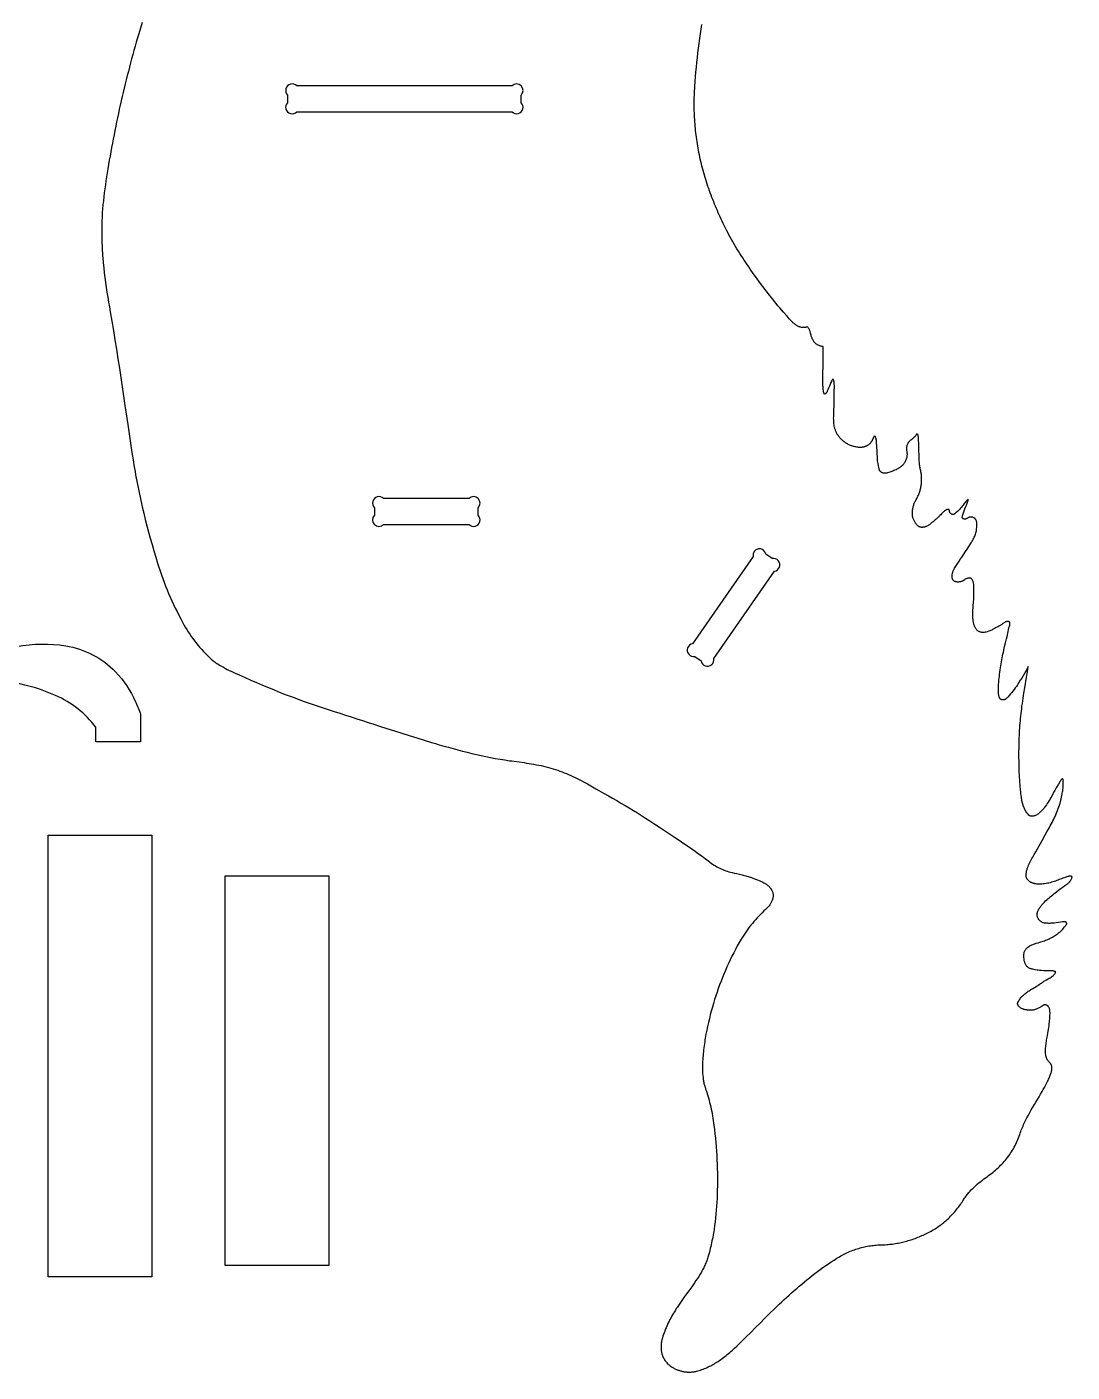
# Model space of a CAD drawing. Extents: x -4 to 123, y -7 to 98.
# Drawn here: x 70.93 to 91.06, y -6.77 to 19.13 of the extents above; entities that cross this region are included whole.
import ezdxf

# ---------------------------------------------------------------- set-up
doc = ezdxf.new("R2010")
doc.units = 0
doc.header["$MEASUREMENT"] = 0
doc.layers.get('0').update_dxf_attribs({"linetype": 'CONTINUOUS'})

msp = doc.modelspace()

# ---------------------------------------------------------------- linework, layer by layer
msp.add_lwpolyline([(73.147, 19.213), (73.114, 19.105), (73.082, 18.997), (73.058, 18.917), (73.035, 18.836), (73.013, 18.756), (72.99, 18.676), (72.968, 18.595), (72.946, 18.515), (72.925, 18.434), (72.904, 18.353), (72.883, 18.273), (72.862, 18.192), (72.842, 18.111), (72.822, 18.03), (72.803, 17.949), (72.783, 17.868), (72.764, 17.786), (72.746, 17.705), (72.727, 17.624), (72.709, 17.542), (72.692, 17.461), (72.674, 17.379), (72.657, 17.298), (72.64, 17.216), (72.623, 17.134), (72.607, 17.052), (72.591, 16.97), (72.576, 16.888), (72.56, 16.806), (72.545, 16.724), (72.531, 16.642), (72.516, 16.56), (72.502, 16.478), (72.488, 16.396), (72.475, 16.319), (72.463, 16.242), (72.451, 16.165), (72.44, 16.088), (72.43, 16.011), (72.42, 15.933), (72.41, 15.856), (72.402, 15.779), (72.394, 15.701), (72.387, 15.624), (72.381, 15.546), (72.377, 15.468), (72.373, 15.391), (72.371, 15.352), (72.37, 15.313), (72.369, 15.274), (72.369, 15.235), (72.369, 15.196), (72.369, 15.157), (72.369, 15.109), (72.37, 15.061), (72.372, 15.014), (72.374, 14.966), (72.376, 14.919), (72.378, 14.871), (72.381, 14.824), (72.384, 14.776), (72.387, 14.729), (72.391, 14.681), (72.4, 14.586), (72.409, 14.492), (72.42, 14.397), (72.431, 14.302), (72.444, 14.208), (72.457, 14.114), (72.471, 14.019), (72.486, 13.925), (72.501, 13.831), (72.517, 13.737), (72.534, 13.643), (72.565, 13.463), (72.595, 13.283), (72.625, 13.103), (72.653, 12.922), (72.682, 12.741), (72.71, 12.56), (72.737, 12.38), (72.764, 12.199), (72.818, 11.837), (72.871, 11.475), (72.898, 11.294), (72.925, 11.113), (72.953, 10.933), (72.981, 10.752), (72.991, 10.69), (73.001, 10.628), (73.012, 10.567), (73.023, 10.505), (73.034, 10.443), (73.046, 10.381), (73.058, 10.32), (73.07, 10.258), (73.082, 10.197), (73.095, 10.135), (73.108, 10.074), (73.122, 10.013), (73.135, 9.951), (73.149, 9.89), (73.178, 9.768), (73.208, 9.646), (73.239, 9.525), (73.271, 9.403), (73.305, 9.282), (73.339, 9.161), (73.374, 9.041), (73.41, 8.921), (73.447, 8.801), (73.471, 8.728), (73.495, 8.655), (73.52, 8.582), (73.546, 8.509), (73.573, 8.437), (73.601, 8.364), (73.63, 8.293), (73.659, 8.221), (73.69, 8.15), (73.721, 8.08), (73.753, 8.009), (73.786, 7.94), (73.82, 7.87), (73.855, 7.801), (73.891, 7.733), (73.927, 7.665), (73.953, 7.619), (73.98, 7.573), (74.007, 7.528), (74.036, 7.483), (74.065, 7.439), (74.095, 7.395), (74.125, 7.352), (74.157, 7.309), (74.189, 7.267), (74.222, 7.226), (74.256, 7.185), (74.291, 7.145), (74.327, 7.106), (74.363, 7.068), (74.4, 7.03), (74.439, 6.993), (74.454, 6.979), (74.47, 6.965), (74.486, 6.951), (74.502, 6.937), (74.519, 6.924), (74.535, 6.912), (74.552, 6.899), (74.57, 6.887), (74.587, 6.875), (74.605, 6.863), (74.64, 6.841), (74.676, 6.819), (74.713, 6.799), (74.751, 6.778), (74.788, 6.759), (74.826, 6.74), (74.865, 6.722), (74.903, 6.704), (74.942, 6.686), (75.018, 6.651), (75.13, 6.601), (75.242, 6.552), (75.354, 6.503), (75.467, 6.455), (75.58, 6.408), (75.694, 6.362), (75.807, 6.316), (75.922, 6.271), (76.036, 6.228), (76.151, 6.185), (76.266, 6.143), (76.382, 6.102), (76.498, 6.062), (76.614, 6.024), (76.73, 5.986), (76.847, 5.949), (76.957, 5.915), (77.066, 5.88), (77.174, 5.844), (77.283, 5.809), (77.392, 5.773), (77.501, 5.737), (77.61, 5.702), (77.719, 5.668), (77.863, 5.623), (78.007, 5.578), (78.293, 5.486), (78.437, 5.441), (78.58, 5.396), (78.724, 5.351), (78.796, 5.33), (78.869, 5.308), (78.958, 5.283), (79.047, 5.258), (79.136, 5.233), (79.226, 5.209), (79.316, 5.186), (79.406, 5.163), (79.496, 5.142), (79.586, 5.121), (79.677, 5.101), (79.767, 5.082), (79.858, 5.063), (79.949, 5.046), (80.041, 5.03), (80.132, 5.015), (80.224, 5.001), (80.27, 4.995), (80.316, 4.989), (80.411, 4.976), (80.505, 4.963), (80.553, 4.956), (80.6, 4.949), (80.647, 4.941), (80.694, 4.933), (80.741, 4.924), (80.788, 4.915), (80.834, 4.905), (80.881, 4.895), (80.927, 4.884), (80.974, 4.872), (81.02, 4.859), (81.066, 4.845), (81.109, 4.831), (81.152, 4.817), (81.194, 4.801), (81.237, 4.785), (81.279, 4.769), (81.32, 4.752), (81.362, 4.734), (81.403, 4.716), (81.444, 4.697), (81.485, 4.678), (81.526, 4.658), (81.566, 4.638), (81.606, 4.617), (81.646, 4.596), (81.686, 4.575), (81.726, 4.553), (81.888, 4.462), (82.049, 4.371), (82.13, 4.325), (82.21, 4.279), (82.29, 4.233), (82.37, 4.186), (82.45, 4.139), (82.53, 4.091), (82.609, 4.043), (82.688, 3.994), (82.766, 3.945), (82.845, 3.895), (82.923, 3.845), (83, 3.794), (83.134, 3.705), (83.269, 3.616), (83.403, 3.528), (83.47, 3.483), (83.536, 3.438), (83.603, 3.393), (83.669, 3.348), (83.735, 3.302), (83.801, 3.256), (83.866, 3.209), (83.931, 3.161), (83.995, 3.113), (84.059, 3.064), (84.084, 3.045), (84.11, 3.027), (84.136, 3.009), (84.162, 2.992), (84.189, 2.975), (84.217, 2.96), (84.244, 2.945), (84.273, 2.93), (84.301, 2.917), (84.33, 2.904), (84.359, 2.892), (84.388, 2.881), (84.418, 2.871), (84.448, 2.862), (84.478, 2.854), (84.509, 2.846), (84.556, 2.836), (84.604, 2.826), (84.653, 2.815), (84.701, 2.804), (84.725, 2.799), (84.749, 2.793), (84.772, 2.786), (84.795, 2.78), (84.818, 2.773), (84.84, 2.765), (84.862, 2.758), (84.883, 2.749), (84.91, 2.738), (84.939, 2.727), (84.999, 2.704), (85.03, 2.692), (85.06, 2.68), (85.09, 2.666), (85.104, 2.659), (85.119, 2.651), (85.133, 2.643), (85.147, 2.635), (85.16, 2.627), (85.174, 2.618), (85.186, 2.609), (85.199, 2.599), (85.211, 2.589), (85.222, 2.578), (85.233, 2.567), (85.243, 2.555), (85.252, 2.543), (85.261, 2.531), (85.269, 2.517), (85.277, 2.503), (85.283, 2.489), (85.289, 2.474), (85.292, 2.462), (85.295, 2.45), (85.298, 2.439), (85.299, 2.427), (85.3, 2.415), (85.3, 2.404), (85.3, 2.392), (85.299, 2.381), (85.297, 2.369), (85.295, 2.358), (85.292, 2.346), (85.289, 2.335), (85.286, 2.324), (85.282, 2.313), (85.277, 2.302), (85.272, 2.291), (85.267, 2.28), (85.261, 2.269), (85.255, 2.259), (85.249, 2.249), (85.242, 2.238), (85.236, 2.228), (85.221, 2.209), (85.206, 2.19), (85.19, 2.172), (85.173, 2.155), (85.156, 2.138), (85.123, 2.107), (85.09, 2.074), (85.057, 2.042), (85.025, 2.008), (84.993, 1.974), (84.962, 1.939), (84.931, 1.904), (84.901, 1.868), (84.871, 1.832), (84.842, 1.795), (84.814, 1.757), (84.786, 1.719), (84.759, 1.681), (84.734, 1.642), (84.709, 1.603), (84.685, 1.563), (84.647, 1.498), (84.611, 1.433), (84.575, 1.368), (84.541, 1.301), (84.507, 1.234), (84.474, 1.167), (84.442, 1.099), (84.411, 1.031), (84.381, 0.962), (84.352, 0.893), (84.324, 0.824), (84.297, 0.754), (84.27, 0.684), (84.245, 0.614), (84.22, 0.543), (84.197, 0.473), (84.174, 0.4), (84.152, 0.327), (84.13, 0.254), (84.11, 0.181), (84.09, 0.107), (84.072, 0.033), (84.054, -0.041), (84.037, -0.115), (84.022, -0.19), (84.007, -0.265), (84.001, -0.302), (83.994, -0.34), (83.988, -0.377), (83.982, -0.415), (83.977, -0.453), (83.971, -0.49), (83.967, -0.528), (83.962, -0.566), (83.958, -0.604), (83.954, -0.641), (83.95, -0.679), (83.947, -0.717), (83.944, -0.755), (83.942, -0.793), (83.94, -0.832), (83.939, -0.87), (83.939, -0.908), (83.939, -0.947), (83.94, -0.985), (83.943, -1.023), (83.946, -1.062), (83.95, -1.1), (83.955, -1.137), (83.958, -1.156), (83.962, -1.175), (83.965, -1.194), (83.969, -1.212), (83.974, -1.231), (83.979, -1.249), (83.984, -1.268), (83.989, -1.286), (83.995, -1.305), (84.001, -1.323), (84.015, -1.365), (84.029, -1.407), (84.042, -1.45), (84.055, -1.493), (84.067, -1.536), (84.078, -1.579), (84.088, -1.622), (84.098, -1.665), (84.108, -1.708), (84.117, -1.752), (84.125, -1.796), (84.133, -1.839), (84.14, -1.883), (84.147, -1.927), (84.153, -1.971), (84.159, -2.015), (84.17, -2.099), (84.179, -2.182), (84.188, -2.265), (84.195, -2.349), (84.202, -2.432), (84.208, -2.516), (84.214, -2.6), (84.218, -2.683), (84.221, -2.767), (84.224, -2.851), (84.226, -2.934), (84.227, -3.018), (84.227, -3.102), (84.227, -3.186), (84.225, -3.27), (84.223, -3.354), (84.22, -3.429), (84.216, -3.504), (84.212, -3.578), (84.206, -3.653), (84.2, -3.728), (84.192, -3.802), (84.183, -3.876), (84.174, -3.95), (84.163, -4.024), (84.157, -4.061), (84.151, -4.098), (84.144, -4.135), (84.137, -4.172), (84.13, -4.208), (84.123, -4.245), (84.115, -4.282), (84.107, -4.318), (84.099, -4.355), (84.09, -4.391), (84.081, -4.428), (84.072, -4.464), (84.062, -4.5), (84.052, -4.537), (84.045, -4.56), (84.038, -4.583), (84.03, -4.606), (84.021, -4.629), (84.013, -4.651), (84.004, -4.673), (83.994, -4.696), (83.984, -4.718), (83.974, -4.739), (83.963, -4.761), (83.953, -4.783), (83.941, -4.804), (83.93, -4.825), (83.918, -4.846), (83.894, -4.888), (83.868, -4.929), (83.842, -4.97), (83.815, -5.01), (83.788, -5.05), (83.76, -5.089), (83.732, -5.129), (83.676, -5.206), (83.635, -5.262), (83.595, -5.318), (83.554, -5.375), (83.514, -5.432), (83.475, -5.49), (83.456, -5.52), (83.436, -5.549), (83.418, -5.579), (83.399, -5.609), (83.381, -5.639), (83.363, -5.669), (83.346, -5.699), (83.329, -5.73), (83.312, -5.761), (83.296, -5.792), (83.281, -5.823), (83.266, -5.854), (83.251, -5.886), (83.238, -5.918), (83.224, -5.95), (83.212, -5.983), (83.2, -6.015), (83.189, -6.048), (83.178, -6.081), (83.169, -6.114), (83.16, -6.148), (83.152, -6.182), (83.149, -6.197), (83.146, -6.213), (83.144, -6.229), (83.142, -6.245), (83.141, -6.262), (83.141, -6.278), (83.141, -6.294), (83.141, -6.31), (83.142, -6.327), (83.144, -6.343), (83.146, -6.359), (83.148, -6.375), (83.151, -6.391), (83.155, -6.407), (83.159, -6.422), (83.164, -6.437), (83.17, -6.454), (83.177, -6.471), (83.184, -6.488), (83.193, -6.505), (83.202, -6.521), (83.211, -6.536), (83.222, -6.552), (83.233, -6.567), (83.244, -6.581), (83.256, -6.595), (83.269, -6.609), (83.282, -6.622), (83.296, -6.634), (83.31, -6.646), (83.325, -6.657), (83.34, -6.667), (83.353, -6.675), (83.367, -6.684), (83.381, -6.691), (83.395, -6.699), (83.409, -6.706), (83.423, -6.713), (83.438, -6.719), (83.452, -6.725), (83.467, -6.731), (83.482, -6.736), (83.497, -6.741), (83.512, -6.746), (83.528, -6.75), (83.543, -6.754), (83.558, -6.758), (83.574, -6.761), (83.59, -6.763), (83.605, -6.766), (83.621, -6.768), (83.637, -6.769), (83.653, -6.77), (83.668, -6.771), (83.684, -6.771), (83.7, -6.771), (83.716, -6.77), (83.732, -6.769), (83.747, -6.768), (83.763, -6.766), (83.779, -6.764), (83.794, -6.761), (83.81, -6.758), (83.825, -6.754), (83.851, -6.747), (83.877, -6.739), (83.902, -6.731), (83.928, -6.723), (83.953, -6.713), (83.978, -6.704), (84.003, -6.694), (84.027, -6.683), (84.051, -6.672), (84.075, -6.66), (84.099, -6.648), (84.123, -6.636), (84.146, -6.623), (84.17, -6.609), (84.193, -6.596), (84.215, -6.581), (84.241, -6.564), (84.267, -6.547), (84.293, -6.529), (84.318, -6.511), (84.343, -6.492), (84.368, -6.473), (84.393, -6.454), (84.417, -6.435), (84.441, -6.415), (84.465, -6.395), (84.488, -6.375), (84.512, -6.354), (84.558, -6.313), (84.604, -6.27), (84.649, -6.227), (84.694, -6.184), (84.738, -6.14), (84.782, -6.095), (84.87, -6.007), (84.957, -5.918), (85.048, -5.826), (85.14, -5.735), (85.232, -5.644), (85.325, -5.554), (85.372, -5.509), (85.419, -5.465), (85.466, -5.42), (85.513, -5.376), (85.561, -5.333), (85.608, -5.289), (85.657, -5.246), (85.705, -5.203), (85.754, -5.161), (85.803, -5.119), (85.852, -5.077), (85.902, -5.035), (85.952, -4.995), (86.002, -4.954), (86.053, -4.914), (86.104, -4.875), (86.156, -4.836), (86.208, -4.797), (86.26, -4.759), (86.313, -4.722), (86.366, -4.685), (86.42, -4.649), (86.474, -4.614), (86.529, -4.579), (86.553, -4.563), (86.578, -4.549), (86.603, -4.534), (86.629, -4.52), (86.654, -4.507), (86.68, -4.494), (86.706, -4.481), (86.733, -4.469), (86.759, -4.458), (86.786, -4.446), (86.812, -4.436), (86.839, -4.425), (86.866, -4.416), (86.894, -4.406), (86.921, -4.397), (86.949, -4.389), (86.976, -4.381), (87.004, -4.374), (87.032, -4.367), (87.06, -4.36), (87.089, -4.354), (87.117, -4.349), (87.145, -4.343), (87.174, -4.339), (87.202, -4.335), (87.231, -4.331), (87.26, -4.328), (87.288, -4.325), (87.317, -4.323), (87.346, -4.321), (87.375, -4.32), (87.404, -4.32), (87.432, -4.319), (87.46, -4.318), (87.488, -4.316), (87.516, -4.314), (87.544, -4.311), (87.571, -4.309), (87.599, -4.305), (87.627, -4.301), (87.655, -4.297), (87.682, -4.292), (87.71, -4.287), (87.738, -4.282), (87.765, -4.276), (87.792, -4.269), (87.82, -4.263), (87.847, -4.256), (87.874, -4.248), (87.901, -4.24), (87.928, -4.232), (87.955, -4.224), (87.981, -4.215), (88.008, -4.206), (88.034, -4.196), (88.061, -4.186), (88.087, -4.176), (88.113, -4.166), (88.139, -4.155), (88.164, -4.144), (88.19, -4.133), (88.215, -4.121), (88.241, -4.109), (88.266, -4.097), (88.292, -4.084), (88.318, -4.07), (88.343, -4.056), (88.369, -4.041), (88.394, -4.026), (88.419, -4.011), (88.444, -3.995), (88.468, -3.978), (88.492, -3.962), (88.516, -3.944), (88.54, -3.927), (88.563, -3.909), (88.586, -3.89), (88.609, -3.871), (88.631, -3.852), (88.653, -3.832), (88.675, -3.812), (88.696, -3.792), (88.717, -3.771), (88.738, -3.75), (88.758, -3.729), (88.778, -3.707), (88.797, -3.685), (88.817, -3.662), (88.835, -3.64), (88.854, -3.617), (88.872, -3.593), (88.889, -3.569), (88.906, -3.546), (88.923, -3.521), (88.939, -3.497), (88.955, -3.472), (88.965, -3.455), (88.976, -3.439), (88.987, -3.423), (88.998, -3.407), (89.01, -3.391), (89.021, -3.375), (89.046, -3.344), (89.071, -3.314), (89.097, -3.285), (89.124, -3.256), (89.151, -3.228), (89.179, -3.201), (89.208, -3.175), (89.238, -3.149), (89.268, -3.123), (89.299, -3.099), (89.33, -3.075), (89.361, -3.051), (89.393, -3.028), (89.421, -3.009), (89.449, -2.988), (89.476, -2.968), (89.503, -2.947), (89.529, -2.926), (89.556, -2.904), (89.582, -2.882), (89.607, -2.859), (89.633, -2.836), (89.657, -2.813), (89.682, -2.789), (89.706, -2.765), (89.729, -2.74), (89.752, -2.715), (89.774, -2.689), (89.796, -2.663), (89.817, -2.637), (89.837, -2.61), (89.857, -2.583), (89.875, -2.556), (89.893, -2.528), (89.911, -2.499), (89.928, -2.47), (89.944, -2.441), (89.96, -2.411), (89.974, -2.381), (89.989, -2.351), (90.002, -2.321), (90.015, -2.29), (90.028, -2.259), (90.039, -2.227), (90.05, -2.196), (90.06, -2.168), (90.07, -2.141), (90.08, -2.114), (90.091, -2.087), (90.102, -2.06), (90.113, -2.033), (90.125, -2.006), (90.137, -1.98), (90.15, -1.954), (90.163, -1.928), (90.189, -1.876), (90.216, -1.824), (90.244, -1.773), (90.273, -1.722), (90.302, -1.672), (90.331, -1.622), (90.361, -1.571), (90.421, -1.471), (90.45, -1.421), (90.48, -1.371), (90.502, -1.333), (90.524, -1.294), (90.546, -1.254), (90.567, -1.214), (90.587, -1.174), (90.596, -1.154), (90.605, -1.133), (90.614, -1.113), (90.623, -1.093), (90.631, -1.072), (90.639, -1.052), (90.644, -1.037), (90.649, -1.022), (90.654, -1.006), (90.659, -0.99), (90.663, -0.974), (90.666, -0.958), (90.668, -0.941), (90.669, -0.925), (90.669, -0.917), (90.669, -0.909), (90.668, -0.901), (90.668, -0.894), (90.666, -0.886), (90.665, -0.878), (90.663, -0.871), (90.661, -0.863), (90.658, -0.856), (90.655, -0.849), (90.651, -0.842), (90.647, -0.835), (90.642, -0.829), (90.637, -0.822), (90.631, -0.816), (90.625, -0.81), (90.617, -0.802), (90.609, -0.794), (90.602, -0.786), (90.596, -0.778), (90.589, -0.77), (90.584, -0.761), (90.579, -0.752), (90.574, -0.744), (90.57, -0.735), (90.566, -0.725), (90.563, -0.716), (90.56, -0.706), (90.558, -0.696), (90.555, -0.686), (90.554, -0.676), (90.552, -0.665), (90.549, -0.638), (90.548, -0.612), (90.547, -0.585), (90.547, -0.559), (90.548, -0.533), (90.55, -0.507), (90.552, -0.481), (90.556, -0.455), (90.559, -0.429), (90.563, -0.403), (90.568, -0.377), (90.572, -0.351), (90.582, -0.299), (90.592, -0.247), (90.599, -0.21), (90.605, -0.173), (90.61, -0.136), (90.614, -0.099), (90.618, -0.062), (90.622, -0.025), (90.628, 0.049), (90.63, 0.075), (90.632, 0.101), (90.633, 0.126), (90.633, 0.139), (90.633, 0.152), (90.632, 0.164), (90.631, 0.177), (90.629, 0.19), (90.627, 0.202), (90.624, 0.215), (90.62, 0.228), (90.615, 0.24), (90.61, 0.253), (90.608, 0.258), (90.605, 0.262), (90.602, 0.266), (90.599, 0.27), (90.596, 0.274), (90.593, 0.277), (90.589, 0.28), (90.585, 0.283), (90.577, 0.288), (90.569, 0.292), (90.56, 0.295), (90.551, 0.297), (90.542, 0.298), (90.532, 0.298), (90.523, 0.297), (90.513, 0.295), (90.504, 0.292), (90.495, 0.288), (90.487, 0.282), (90.479, 0.276), (90.472, 0.271), (90.465, 0.266), (90.452, 0.256), (90.437, 0.248), (90.423, 0.241), (90.408, 0.234), (90.393, 0.227), (90.363, 0.215), (90.35, 0.21), (90.336, 0.206), (90.321, 0.203), (90.306, 0.2), (90.291, 0.198), (90.276, 0.197), (90.261, 0.196), (90.245, 0.196), (90.23, 0.197), (90.214, 0.197), (90.199, 0.199), (90.185, 0.201), (90.17, 0.203), (90.156, 0.206), (90.143, 0.209), (90.13, 0.212), (90.12, 0.215), (90.108, 0.22), (90.097, 0.225), (90.085, 0.231), (90.074, 0.238), (90.062, 0.245), (90.051, 0.254), (90.041, 0.262), (90.032, 0.272), (90.028, 0.277), (90.024, 0.282), (90.02, 0.287), (90.017, 0.292), (90.015, 0.297), (90.012, 0.303), (90.011, 0.308), (90.009, 0.314), (90.009, 0.319), (90.008, 0.325), (90.009, 0.331), (90.01, 0.336), (90.012, 0.342), (90.014, 0.348), (90.023, 0.366), (90.033, 0.383), (90.044, 0.399), (90.055, 0.415), (90.067, 0.431), (90.079, 0.446), (90.093, 0.46), (90.106, 0.474), (90.121, 0.487), (90.135, 0.5), (90.15, 0.513), (90.166, 0.525), (90.182, 0.537), (90.198, 0.549), (90.214, 0.56), (90.231, 0.571), (90.265, 0.593), (90.299, 0.614), (90.368, 0.655), (90.402, 0.676), (90.435, 0.697), (90.451, 0.708), (90.467, 0.719), (90.483, 0.73), (90.498, 0.741), (90.506, 0.747), (90.513, 0.753), (90.53, 0.763), (90.547, 0.773), (90.564, 0.783), (90.6, 0.802), (90.617, 0.812), (90.635, 0.822), (90.652, 0.832), (90.668, 0.843), (90.676, 0.849), (90.684, 0.855), (90.692, 0.861), (90.699, 0.868), (90.706, 0.875), (90.712, 0.882), (90.719, 0.89), (90.724, 0.898), (90.73, 0.906), (90.735, 0.915), (90.74, 0.924), (90.744, 0.933), (90.738, 0.937), (90.733, 0.94), (90.727, 0.943), (90.721, 0.945), (90.714, 0.948), (90.708, 0.949), (90.702, 0.951), (90.695, 0.952), (90.682, 0.954), (90.669, 0.954), (90.656, 0.954), (90.642, 0.954), (90.621, 0.953), (90.6, 0.953), (90.578, 0.953), (90.557, 0.953), (90.514, 0.955), (90.471, 0.958), (90.45, 0.96), (90.428, 0.962), (90.407, 0.965), (90.386, 0.969), (90.344, 0.977), (90.302, 0.985), (90.29, 0.987), (90.278, 0.99), (90.265, 0.994), (90.253, 0.997), (90.242, 1.002), (90.23, 1.007), (90.219, 1.014), (90.209, 1.021), (90.198, 1.03), (90.189, 1.04), (90.18, 1.05), (90.173, 1.06), (90.166, 1.071), (90.16, 1.083), (90.154, 1.094), (90.149, 1.107), (90.145, 1.119), (90.142, 1.132), (90.138, 1.145), (90.136, 1.158), (90.134, 1.171), (90.132, 1.184), (90.129, 1.21), (90.128, 1.222), (90.128, 1.234), (90.128, 1.246), (90.128, 1.258), (90.129, 1.27), (90.13, 1.282), (90.132, 1.294), (90.135, 1.306), (90.138, 1.317), (90.142, 1.329), (90.147, 1.34), (90.152, 1.35), (90.158, 1.36), (90.165, 1.37), (90.173, 1.38), (90.181, 1.388), (90.194, 1.4), (90.208, 1.412), (90.223, 1.422), (90.238, 1.431), (90.253, 1.44), (90.269, 1.448), (90.285, 1.455), (90.301, 1.462), (90.318, 1.468), (90.334, 1.474), (90.351, 1.479), (90.368, 1.485), (90.402, 1.494), (90.437, 1.504), (90.459, 1.511), (90.482, 1.518), (90.504, 1.525), (90.527, 1.533), (90.549, 1.542), (90.571, 1.551), (90.593, 1.56), (90.614, 1.57), (90.636, 1.581), (90.657, 1.592), (90.678, 1.603), (90.699, 1.615), (90.719, 1.627), (90.739, 1.64), (90.758, 1.654), (90.778, 1.667), (90.788, 1.676), (90.799, 1.684), (90.809, 1.693), (90.819, 1.702), (90.839, 1.72), (90.858, 1.739), (90.877, 1.759), (90.895, 1.779), (90.912, 1.8), (90.93, 1.82), (90.939, 1.831), (90.943, 1.836), (90.947, 1.842), (90.951, 1.848), (90.952, 1.851), (90.953, 1.854), (90.954, 1.857), (90.954, 1.861), (90.954, 1.865), (90.954, 1.869), (90.953, 1.873), (90.952, 1.877), (90.95, 1.88), (90.948, 1.883), (90.946, 1.886), (90.943, 1.889), (90.941, 1.891), (90.938, 1.893), (90.934, 1.894), (90.931, 1.896), (90.924, 1.898), (90.916, 1.899), (90.909, 1.899), (90.899, 1.899), (90.89, 1.898), (90.871, 1.896), (90.835, 1.89), (90.795, 1.884), (90.754, 1.878), (90.713, 1.874), (90.693, 1.872), (90.672, 1.871), (90.651, 1.87), (90.631, 1.869), (90.61, 1.869), (90.59, 1.87), (90.569, 1.871), (90.549, 1.873), (90.529, 1.875), (90.509, 1.879), (90.498, 1.881), (90.487, 1.885), (90.476, 1.89), (90.466, 1.895), (90.456, 1.902), (90.447, 1.909), (90.438, 1.917), (90.429, 1.925), (90.422, 1.934), (90.414, 1.944), (90.408, 1.954), (90.402, 1.964), (90.397, 1.975), (90.393, 1.986), (90.39, 1.997), (90.387, 2.008), (90.386, 2.016), (90.385, 2.024), (90.385, 2.032), (90.385, 2.04), (90.385, 2.048), (90.386, 2.055), (90.387, 2.063), (90.389, 2.071), (90.391, 2.079), (90.393, 2.086), (90.398, 2.102), (90.404, 2.116), (90.411, 2.131), (90.419, 2.146), (90.428, 2.16), (90.437, 2.174), (90.447, 2.187), (90.457, 2.2), (90.467, 2.213), (90.478, 2.225), (90.488, 2.237), (90.508, 2.258), (90.528, 2.279), (90.549, 2.3), (90.57, 2.321), (90.592, 2.341), (90.615, 2.361), (90.637, 2.381), (90.661, 2.401), (90.684, 2.42), (90.708, 2.439), (90.755, 2.477), (90.802, 2.513), (90.849, 2.549), (90.867, 2.561), (90.884, 2.573), (90.921, 2.597), (90.939, 2.609), (90.956, 2.622), (90.974, 2.635), (90.982, 2.642), (90.99, 2.649), (90.999, 2.658), (91.008, 2.668), (91.017, 2.679), (91.025, 2.69), (91.032, 2.702), (91.039, 2.714), (91.046, 2.725), (91.051, 2.737), (91.055, 2.746), (91.056, 2.75), (91.058, 2.755), (91.058, 2.759), (91.058, 2.764), (91.057, 2.765), (91.056, 2.767), (91.055, 2.769), (91.053, 2.77), (91.047, 2.774), (91.04, 2.776), (91.034, 2.778), (91.027, 2.779), (91.02, 2.779), (91.014, 2.779), (91.007, 2.778), (91, 2.777), (90.993, 2.775), (90.987, 2.773), (90.973, 2.769), (90.96, 2.764), (90.946, 2.76), (90.923, 2.753), (90.9, 2.745), (90.877, 2.737), (90.854, 2.728), (90.808, 2.71), (90.785, 2.701), (90.762, 2.692), (90.737, 2.683), (90.712, 2.674), (90.686, 2.666), (90.66, 2.659), (90.634, 2.652), (90.608, 2.645), (90.582, 2.64), (90.556, 2.635), (90.529, 2.631), (90.502, 2.628), (90.476, 2.625), (90.449, 2.624), (90.422, 2.624), (90.409, 2.625), (90.395, 2.625), (90.382, 2.626), (90.369, 2.628), (90.355, 2.63), (90.342, 2.632), (90.333, 2.633), (90.324, 2.635), (90.316, 2.637), (90.307, 2.64), (90.299, 2.643), (90.29, 2.646), (90.282, 2.649), (90.274, 2.653), (90.266, 2.657), (90.259, 2.662), (90.251, 2.666), (90.244, 2.671), (90.237, 2.676), (90.23, 2.682), (90.223, 2.688), (90.217, 2.694), (90.211, 2.7), (90.206, 2.706), (90.2, 2.713), (90.195, 2.72), (90.191, 2.727), (90.187, 2.734), (90.183, 2.742), (90.18, 2.75), (90.177, 2.758), (90.175, 2.766), (90.173, 2.774), (90.172, 2.783), (90.171, 2.791), (90.171, 2.8), (90.171, 2.809), (90.172, 2.819), (90.174, 2.834), (90.177, 2.849), (90.18, 2.864), (90.183, 2.878), (90.187, 2.893), (90.191, 2.907), (90.195, 2.921), (90.2, 2.935), (90.209, 2.963), (90.22, 2.99), (90.232, 3.016), (90.244, 3.042), (90.257, 3.068), (90.27, 3.094), (90.284, 3.119), (90.299, 3.145), (90.328, 3.195), (90.357, 3.247), (90.479, 3.466), (90.54, 3.576), (90.571, 3.63), (90.602, 3.684), (90.621, 3.716), (90.638, 3.748), (90.656, 3.78), (90.673, 3.812), (90.69, 3.844), (90.706, 3.877), (90.722, 3.909), (90.738, 3.942), (90.752, 3.975), (90.766, 4.009), (90.78, 4.043), (90.793, 4.077), (90.805, 4.111), (90.816, 4.145), (90.826, 4.18), (90.836, 4.216), (90.847, 4.262), (90.857, 4.308), (90.862, 4.331), (90.866, 4.354), (90.87, 4.377), (90.874, 4.4), (90.878, 4.423), (90.881, 4.446), (90.883, 4.47), (90.885, 4.493), (90.887, 4.517), (90.888, 4.54), (90.888, 4.563), (90.888, 4.587), (90.888, 4.596), (90.889, 4.605), (90.89, 4.615), (90.889, 4.623), (90.889, 4.628), (90.888, 4.632), (90.886, 4.636), (90.884, 4.639), (90.882, 4.643), (90.879, 4.646), (90.875, 4.649), (90.87, 4.652), (90.866, 4.65), (90.862, 4.647), (90.858, 4.645), (90.854, 4.642), (90.851, 4.638), (90.848, 4.635), (90.843, 4.627), (90.838, 4.619), (90.833, 4.61), (90.828, 4.602), (90.824, 4.593), (90.795, 4.547), (90.765, 4.5), (90.751, 4.477), (90.737, 4.453), (90.724, 4.429), (90.712, 4.406), (90.682, 4.348), (90.666, 4.319), (90.65, 4.29), (90.634, 4.261), (90.617, 4.232), (90.599, 4.204), (90.581, 4.176), (90.562, 4.148), (90.542, 4.121), (90.522, 4.095), (90.511, 4.082), (90.501, 4.07), (90.49, 4.057), (90.479, 4.045), (90.468, 4.033), (90.456, 4.022), (90.445, 4.011), (90.433, 4), (90.421, 3.989), (90.408, 3.979), (90.398, 3.972), (90.388, 3.965), (90.377, 3.958), (90.365, 3.952), (90.353, 3.946), (90.341, 3.941), (90.328, 3.937), (90.315, 3.933), (90.302, 3.931), (90.296, 3.931), (90.29, 3.93), (90.284, 3.93), (90.277, 3.93), (90.271, 3.931), (90.265, 3.932), (90.26, 3.933), (90.254, 3.935), (90.248, 3.937), (90.243, 3.94), (90.238, 3.943), (90.233, 3.947), (90.228, 3.951), (90.223, 3.955), (90.211, 3.969), (90.198, 3.984), (90.187, 3.998), (90.176, 4.014), (90.166, 4.029), (90.157, 4.045), (90.148, 4.061), (90.14, 4.078), (90.133, 4.095), (90.126, 4.112), (90.119, 4.129), (90.114, 4.146), (90.108, 4.164), (90.103, 4.182), (90.098, 4.2), (90.094, 4.218), (90.09, 4.236), (90.087, 4.255), (90.084, 4.273), (90.081, 4.292), (90.076, 4.33), (90.072, 4.367), (90.068, 4.405), (90.065, 4.442), (90.06, 4.517), (90.053, 4.608), (90.047, 4.7), (90.042, 4.793), (90.039, 4.886), (90.036, 4.978), (90.035, 5.072), (90.035, 5.165), (90.036, 5.258), (90.038, 5.351), (90.039, 5.398), (90.041, 5.444), (90.043, 5.491), (90.045, 5.537), (90.048, 5.584), (90.051, 5.63), (90.054, 5.677), (90.058, 5.723), (90.062, 5.769), (90.066, 5.815), (90.071, 5.861), (90.076, 5.907), (90.081, 5.953), (90.087, 5.999), (90.093, 6.05), (90.1, 6.1), (90.115, 6.202), (90.131, 6.304), (90.147, 6.406), (90.181, 6.61), (90.197, 6.711), (90.213, 6.812), (90.19, 6.767), (90.165, 6.723), (90.14, 6.678), (90.114, 6.635), (90.088, 6.591), (90.061, 6.548), (90.034, 6.505), (90.006, 6.462), (89.985, 6.431), (89.964, 6.401), (89.943, 6.371), (89.92, 6.342), (89.897, 6.313), (89.873, 6.285), (89.849, 6.257), (89.824, 6.23), (89.814, 6.219), (89.803, 6.208), (89.793, 6.198), (89.787, 6.194), (89.781, 6.189), (89.775, 6.185), (89.769, 6.182), (89.763, 6.179), (89.756, 6.176), (89.749, 6.174), (89.741, 6.173), (89.733, 6.172), (89.725, 6.172), (89.717, 6.173), (89.709, 6.174), (89.702, 6.175), (89.696, 6.178), (89.69, 6.181), (89.685, 6.184), (89.68, 6.188), (89.675, 6.192), (89.671, 6.196), (89.667, 6.201), (89.663, 6.207), (89.66, 6.212), (89.657, 6.218), (89.655, 6.224), (89.653, 6.231), (89.651, 6.238), (89.648, 6.252), (89.645, 6.266), (89.644, 6.281), (89.643, 6.296), (89.642, 6.326), (89.642, 6.354), (89.641, 6.392), (89.642, 6.43), (89.643, 6.469), (89.646, 6.509), (89.649, 6.548), (89.653, 6.588), (89.658, 6.628), (89.663, 6.668), (89.669, 6.708), (89.675, 6.748), (89.688, 6.827), (89.714, 6.982), (89.72, 7.017), (89.727, 7.053), (89.735, 7.089), (89.742, 7.126), (89.759, 7.199), (89.776, 7.273), (89.794, 7.346), (89.811, 7.419), (89.819, 7.455), (89.827, 7.491), (89.834, 7.526), (89.841, 7.561), (89.843, 7.568), (89.845, 7.576), (89.85, 7.593), (89.856, 7.611), (89.858, 7.619), (89.86, 7.628), (89.861, 7.636), (89.862, 7.644), (89.862, 7.651), (89.861, 7.654), (89.86, 7.658), (89.859, 7.661), (89.858, 7.664), (89.856, 7.667), (89.853, 7.669), (89.851, 7.672), (89.848, 7.674), (89.844, 7.676), (89.841, 7.677), (89.834, 7.679), (89.828, 7.681), (89.822, 7.682), (89.816, 7.682), (89.81, 7.682), (89.804, 7.682), (89.798, 7.681), (89.792, 7.679), (89.786, 7.677), (89.781, 7.675), (89.775, 7.673), (89.769, 7.67), (89.758, 7.663), (89.748, 7.656), (89.737, 7.648), (89.726, 7.64), (89.705, 7.624), (89.695, 7.616), (89.684, 7.608), (89.674, 7.602), (89.663, 7.596), (89.646, 7.589), (89.63, 7.58), (89.596, 7.562), (89.562, 7.543), (89.528, 7.525), (89.51, 7.516), (89.492, 7.508), (89.475, 7.5), (89.457, 7.493), (89.438, 7.486), (89.42, 7.481), (89.401, 7.477), (89.392, 7.475), (89.383, 7.474), (89.365, 7.472), (89.346, 7.471), (89.337, 7.471), (89.328, 7.471), (89.319, 7.472), (89.31, 7.473), (89.301, 7.474), (89.292, 7.476), (89.283, 7.479), (89.275, 7.482), (89.267, 7.485), (89.259, 7.489), (89.251, 7.494), (89.244, 7.5), (89.235, 7.508), (89.226, 7.516), (89.218, 7.526), (89.211, 7.535), (89.204, 7.545), (89.197, 7.556), (89.191, 7.567), (89.186, 7.578), (89.181, 7.589), (89.176, 7.6), (89.172, 7.612), (89.168, 7.624), (89.165, 7.636), (89.162, 7.647), (89.157, 7.671), (89.153, 7.693), (89.15, 7.716), (89.147, 7.739), (89.146, 7.761), (89.145, 7.784), (89.145, 7.807), (89.145, 7.831), (89.146, 7.854), (89.147, 7.877), (89.148, 7.9), (89.152, 7.946), (89.156, 7.992), (89.159, 8.037), (89.161, 8.069), (89.163, 8.101), (89.164, 8.134), (89.165, 8.167), (89.166, 8.233), (89.167, 8.298), (89.167, 8.323), (89.167, 8.349), (89.166, 8.363), (89.165, 8.376), (89.164, 8.389), (89.163, 8.402), (89.161, 8.415), (89.158, 8.428), (89.155, 8.441), (89.151, 8.453), (89.146, 8.465), (89.141, 8.476), (89.135, 8.487), (89.128, 8.498), (89.125, 8.501), (89.122, 8.504), (89.118, 8.507), (89.114, 8.509), (89.111, 8.512), (89.107, 8.513), (89.102, 8.515), (89.098, 8.516), (89.089, 8.518), (89.079, 8.518), (89.069, 8.518), (89.059, 8.516), (89.049, 8.514), (89.039, 8.511), (89.029, 8.508), (89.019, 8.504), (89.01, 8.499), (89.002, 8.495), (88.995, 8.49), (88.988, 8.484), (88.983, 8.479), (88.976, 8.475), (88.969, 8.47), (88.962, 8.466), (88.954, 8.462), (88.946, 8.458), (88.938, 8.455), (88.929, 8.452), (88.92, 8.449), (88.911, 8.446), (88.902, 8.444), (88.892, 8.443), (88.883, 8.442), (88.873, 8.441), (88.864, 8.44), (88.854, 8.44), (88.845, 8.441), (88.836, 8.442), (88.827, 8.443), (88.818, 8.445), (88.81, 8.448), (88.802, 8.451), (88.795, 8.454), (88.787, 8.458), (88.781, 8.463), (88.774, 8.468), (88.769, 8.474), (88.764, 8.48), (88.759, 8.488), (88.756, 8.495), (88.753, 8.504), (88.751, 8.513), (88.749, 8.525), (88.748, 8.537), (88.747, 8.548), (88.747, 8.56), (88.748, 8.571), (88.749, 8.583), (88.751, 8.594), (88.753, 8.605), (88.756, 8.616), (88.759, 8.626), (88.762, 8.637), (88.766, 8.648), (88.77, 8.658), (88.775, 8.668), (88.78, 8.679), (88.785, 8.689), (88.796, 8.709), (88.808, 8.729), (88.821, 8.748), (88.834, 8.767), (88.86, 8.806), (88.873, 8.825), (88.885, 8.844), (88.911, 8.885), (88.938, 8.926), (88.992, 9.01), (89.047, 9.093), (89.101, 9.176), (89.112, 9.194), (89.123, 9.212), (89.134, 9.23), (89.145, 9.248), (89.155, 9.267), (89.165, 9.286), (89.174, 9.305), (89.182, 9.325), (89.19, 9.344), (89.197, 9.364), (89.204, 9.385), (89.209, 9.405), (89.214, 9.426), (89.217, 9.446), (89.22, 9.467), (89.221, 9.489), (89.222, 9.514), (89.223, 9.54), (89.224, 9.553), (89.223, 9.566), (89.223, 9.579), (89.221, 9.591), (89.219, 9.603), (89.216, 9.615), (89.212, 9.626), (89.21, 9.631), (89.207, 9.637), (89.204, 9.642), (89.201, 9.647), (89.197, 9.652), (89.193, 9.657), (89.189, 9.661), (89.184, 9.666), (89.179, 9.67), (89.173, 9.674), (89.165, 9.679), (89.156, 9.683), (89.148, 9.687), (89.139, 9.689), (89.13, 9.691), (89.122, 9.692), (89.113, 9.692), (89.104, 9.692), (89.095, 9.691), (89.087, 9.689), (89.078, 9.687), (89.07, 9.684), (89.062, 9.681), (89.054, 9.677), (89.046, 9.673), (89.038, 9.668), (89.033, 9.665), (89.028, 9.662), (89.023, 9.66), (89.017, 9.657), (89.011, 9.656), (89.005, 9.654), (88.999, 9.653), (88.993, 9.652), (88.987, 9.652), (88.982, 9.653), (88.976, 9.653), (88.97, 9.655), (88.965, 9.657), (88.96, 9.66), (88.955, 9.663), (88.951, 9.667), (88.948, 9.67), (88.946, 9.674), (88.944, 9.678), (88.943, 9.682), (88.943, 9.686), (88.943, 9.691), (88.943, 9.695), (88.944, 9.699), (88.946, 9.709), (88.949, 9.718), (88.952, 9.727), (88.955, 9.735), (88.96, 9.754), (88.966, 9.773), (88.972, 9.791), (88.979, 9.81), (88.994, 9.847), (89.008, 9.884), (89.023, 9.922), (89.03, 9.94), (89.037, 9.959), (89.043, 9.978), (89.049, 9.997), (89.054, 10.016), (89.059, 10.035), (89.052, 10.029), (89.044, 10.023), (89.037, 10.016), (89.031, 10.01), (89.018, 9.996), (89.005, 9.982), (88.994, 9.967), (88.982, 9.951), (88.96, 9.921), (88.944, 9.9), (88.928, 9.881), (88.911, 9.862), (88.893, 9.843), (88.876, 9.825), (88.857, 9.807), (88.82, 9.771), (88.814, 9.766), (88.808, 9.76), (88.802, 9.755), (88.795, 9.751), (88.788, 9.747), (88.781, 9.744), (88.777, 9.743), (88.773, 9.743), (88.768, 9.742), (88.764, 9.742), (88.757, 9.743), (88.75, 9.744), (88.743, 9.746), (88.737, 9.748), (88.731, 9.752), (88.725, 9.755), (88.72, 9.759), (88.715, 9.764), (88.711, 9.769), (88.707, 9.775), (88.704, 9.781), (88.701, 9.787), (88.699, 9.794), (88.697, 9.8), (88.696, 9.807), (88.696, 9.814), (88.696, 9.817), (88.695, 9.82), (88.694, 9.823), (88.693, 9.826), (88.691, 9.829), (88.689, 9.831), (88.686, 9.833), (88.684, 9.835), (88.681, 9.837), (88.678, 9.838), (88.675, 9.84), (88.672, 9.84), (88.668, 9.841), (88.665, 9.841), (88.662, 9.841), (88.659, 9.84), (88.651, 9.838), (88.644, 9.835), (88.637, 9.832), (88.63, 9.828), (88.624, 9.824), (88.617, 9.82), (88.611, 9.815), (88.604, 9.81), (88.592, 9.8), (88.581, 9.789), (88.559, 9.766), (88.544, 9.751), (88.529, 9.737), (88.514, 9.722), (88.499, 9.706), (88.49, 9.697), (88.481, 9.687), (88.461, 9.669), (88.442, 9.652), (88.421, 9.635), (88.38, 9.602), (88.36, 9.586), (88.339, 9.569), (88.325, 9.556), (88.309, 9.545), (88.293, 9.534), (88.277, 9.525), (88.26, 9.516), (88.251, 9.512), (88.242, 9.509), (88.233, 9.505), (88.224, 9.502), (88.215, 9.5), (88.205, 9.497), (88.195, 9.495), (88.185, 9.494), (88.175, 9.493), (88.165, 9.493), (88.155, 9.494), (88.145, 9.496), (88.135, 9.498), (88.126, 9.501), (88.116, 9.505), (88.107, 9.509), (88.099, 9.514), (88.09, 9.52), (88.082, 9.526), (88.075, 9.533), (88.068, 9.54), (88.061, 9.547), (88.052, 9.559), (88.044, 9.571), (88.035, 9.584), (88.028, 9.597), (88.021, 9.61), (88.014, 9.623), (88.008, 9.636), (88.002, 9.65), (87.997, 9.664), (87.993, 9.678), (87.989, 9.692), (87.987, 9.707), (87.984, 9.721), (87.983, 9.736), (87.982, 9.751), (87.982, 9.766), (87.983, 9.782), (87.984, 9.798), (87.986, 9.814), (87.987, 9.83), (87.99, 9.847), (87.992, 9.863), (87.996, 9.878), (87.999, 9.894), (88.004, 9.91), (88.008, 9.925), (88.013, 9.941), (88.019, 9.956), (88.025, 9.971), (88.032, 9.986), (88.04, 10), (88.048, 10.014), (88.057, 10.031), (88.066, 10.047), (88.074, 10.063), (88.082, 10.08), (88.09, 10.097), (88.098, 10.114), (88.105, 10.131), (88.111, 10.148), (88.117, 10.166), (88.123, 10.183), (88.129, 10.201), (88.134, 10.218), (88.138, 10.236), (88.142, 10.254), (88.146, 10.272), (88.149, 10.29), (88.152, 10.308), (88.155, 10.326), (88.157, 10.344), (88.158, 10.363), (88.16, 10.381), (88.16, 10.399), (88.16, 10.418), (88.16, 10.436), (88.16, 10.454), (88.158, 10.473), (88.157, 10.491), (88.155, 10.509), (88.152, 10.528), (88.149, 10.546), (88.146, 10.564), (88.142, 10.582), (88.137, 10.601), (88.133, 10.62), (88.13, 10.639), (88.127, 10.658), (88.124, 10.677), (88.122, 10.697), (88.118, 10.735), (88.115, 10.773), (88.113, 10.812), (88.111, 10.85), (88.11, 10.888), (88.109, 10.965), (88.108, 11.043), (88.107, 11.081), (88.105, 11.119), (88.103, 11.158), (88.1, 11.196), (88.099, 11.208), (88.098, 11.221), (88.098, 11.233), (88.096, 11.245), (88.094, 11.257), (88.093, 11.263), (88.091, 11.269), (88.089, 11.274), (88.086, 11.28), (88.083, 11.285), (88.079, 11.29), (88.075, 11.29), (88.072, 11.289), (88.069, 11.288), (88.066, 11.287), (88.064, 11.285), (88.061, 11.283), (88.057, 11.278), (88.053, 11.273), (88.049, 11.268), (88.046, 11.262), (88.042, 11.257), (88.033, 11.245), (88.023, 11.235), (88.013, 11.224), (88.003, 11.214), (87.992, 11.205), (87.98, 11.196), (87.969, 11.187), (87.957, 11.179), (87.95, 11.175), (87.944, 11.17), (87.938, 11.165), (87.932, 11.16), (87.927, 11.154), (87.921, 11.149), (87.916, 11.143), (87.912, 11.137), (87.907, 11.13), (87.903, 11.124), (87.895, 11.111), (87.888, 11.097), (87.883, 11.082), (87.878, 11.067), (87.874, 11.052), (87.871, 11.037), (87.87, 11.021), (87.869, 11.006), (87.869, 10.99), (87.871, 10.975), (87.873, 10.959), (87.876, 10.942), (87.878, 10.925), (87.879, 10.908), (87.879, 10.891), (87.878, 10.874), (87.876, 10.857), (87.873, 10.84), (87.869, 10.823), (87.865, 10.807), (87.859, 10.791), (87.852, 10.775), (87.845, 10.76), (87.836, 10.745), (87.827, 10.73), (87.817, 10.716), (87.805, 10.703), (87.798, 10.695), (87.79, 10.687), (87.782, 10.679), (87.774, 10.672), (87.757, 10.658), (87.74, 10.646), (87.723, 10.634), (87.704, 10.623), (87.686, 10.613), (87.667, 10.603), (87.647, 10.594), (87.628, 10.586), (87.608, 10.578), (87.587, 10.57), (87.567, 10.563), (87.546, 10.556), (87.504, 10.543), (87.491, 10.539), (87.478, 10.537), (87.464, 10.535), (87.451, 10.535), (87.438, 10.536), (87.426, 10.538), (87.42, 10.539), (87.413, 10.541), (87.408, 10.543), (87.402, 10.545), (87.396, 10.548), (87.391, 10.551), (87.386, 10.554), (87.38, 10.557), (87.376, 10.561), (87.371, 10.565), (87.367, 10.569), (87.363, 10.574), (87.359, 10.579), (87.356, 10.584), (87.352, 10.589), (87.35, 10.595), (87.347, 10.601), (87.345, 10.608), (87.343, 10.614), (87.342, 10.621), (87.337, 10.649), (87.332, 10.675), (87.322, 10.724), (87.317, 10.748), (87.313, 10.773), (87.312, 10.785), (87.311, 10.798), (87.31, 10.811), (87.309, 10.824), (87.308, 10.861), (87.306, 10.897), (87.304, 10.932), (87.302, 10.968), (87.297, 11.038), (87.295, 11.073), (87.293, 11.108), (87.292, 11.127), (87.291, 11.146), (87.289, 11.166), (87.287, 11.184), (87.285, 11.194), (87.283, 11.203), (87.28, 11.212), (87.277, 11.22), (87.274, 11.229), (87.27, 11.237), (87.265, 11.245), (87.26, 11.253), (87.255, 11.25), (87.25, 11.247), (87.245, 11.244), (87.242, 11.241), (87.238, 11.237), (87.236, 11.233), (87.233, 11.229), (87.231, 11.225), (87.227, 11.215), (87.224, 11.206), (87.221, 11.196), (87.217, 11.186), (87.213, 11.178), (87.209, 11.17), (87.205, 11.161), (87.201, 11.154), (87.196, 11.146), (87.191, 11.138), (87.185, 11.131), (87.18, 11.124), (87.174, 11.117), (87.168, 11.111), (87.162, 11.104), (87.155, 11.098), (87.148, 11.092), (87.141, 11.086), (87.134, 11.081), (87.127, 11.076), (87.119, 11.071), (87.111, 11.066), (87.104, 11.062), (87.096, 11.058), (87.087, 11.054), (87.079, 11.05), (87.071, 11.047), (87.062, 11.044), (87.053, 11.042), (87.045, 11.039), (87.036, 11.038), (87.027, 11.036), (87.018, 11.035), (87.009, 11.034), (86.999, 11.033), (86.99, 11.033), (86.974, 11.033), (86.958, 11.033), (86.942, 11.034), (86.926, 11.036), (86.911, 11.038), (86.895, 11.041), (86.88, 11.044), (86.864, 11.047), (86.849, 11.051), (86.834, 11.055), (86.819, 11.06), (86.805, 11.066), (86.79, 11.071), (86.776, 11.077), (86.762, 11.084), (86.748, 11.091), (86.734, 11.099), (86.721, 11.106), (86.707, 11.115), (86.694, 11.123), (86.681, 11.132), (86.669, 11.142), (86.656, 11.151), (86.644, 11.161), (86.632, 11.172), (86.621, 11.183), (86.61, 11.194), (86.599, 11.206), (86.588, 11.217), (86.578, 11.23), (86.567, 11.242), (86.558, 11.255), (86.55, 11.266), (86.543, 11.276), (86.536, 11.287), (86.53, 11.299), (86.524, 11.31), (86.518, 11.321), (86.513, 11.333), (86.508, 11.344), (86.503, 11.356), (86.499, 11.368), (86.495, 11.38), (86.491, 11.392), (86.488, 11.404), (86.485, 11.416), (86.479, 11.441), (86.475, 11.466), (86.471, 11.491), (86.469, 11.517), (86.467, 11.542), (86.467, 11.568), (86.466, 11.593), (86.467, 11.619), (86.468, 11.645), (86.47, 11.703), (86.472, 11.762), (86.473, 11.821), (86.473, 11.88), (86.475, 11.997), (86.476, 12.056), (86.478, 12.114), (86.479, 12.144), (86.48, 12.173), (86.48, 12.203), (86.48, 12.217), (86.48, 12.232), (86.479, 12.247), (86.477, 12.261), (86.476, 12.276), (86.473, 12.29), (86.47, 12.305), (86.467, 12.319), (86.463, 12.333), (86.458, 12.347), (86.453, 12.344), (86.449, 12.341), (86.445, 12.338), (86.442, 12.335), (86.439, 12.331), (86.436, 12.327), (86.431, 12.319), (86.426, 12.31), (86.422, 12.301), (86.414, 12.283), (86.383, 12.211), (86.368, 12.176), (86.354, 12.14), (86.349, 12.127), (86.344, 12.115), (86.338, 12.104), (86.332, 12.092), (86.329, 12.087), (86.325, 12.082), (86.321, 12.077), (86.316, 12.073), (86.312, 12.068), (86.306, 12.064), (86.301, 12.061), (86.295, 12.058), (86.291, 12.06), (86.288, 12.063), (86.285, 12.065), (86.283, 12.068), (86.281, 12.071), (86.279, 12.075), (86.277, 12.082), (86.275, 12.089), (86.273, 12.097), (86.272, 12.112), (86.265, 12.161), (86.263, 12.18), (86.262, 12.2), (86.26, 12.219), (86.26, 12.239), (86.258, 12.278), (86.258, 12.317), (86.258, 12.357), (86.259, 12.396), (86.26, 12.474), (86.262, 12.585), (86.263, 12.64), (86.263, 12.696), (86.265, 12.973), (86.251, 12.974), (86.237, 12.976), (86.223, 12.979), (86.21, 12.982), (86.197, 12.987), (86.184, 12.992), (86.171, 12.998), (86.158, 13.004), (86.146, 13.012), (86.134, 13.02), (86.123, 13.029), (86.112, 13.039), (86.102, 13.05), (86.093, 13.061), (86.084, 13.072), (86.076, 13.084), (86.069, 13.097), (86.062, 13.11), (86.055, 13.123), (86.05, 13.136), (86.044, 13.15), (86.04, 13.163), (86.036, 13.177), (86.032, 13.191), (86.027, 13.213), (86.022, 13.235), (86.016, 13.258), (86.012, 13.269), (86.008, 13.279), (86.004, 13.29), (85.999, 13.3), (85.994, 13.31), (85.988, 13.32), (85.982, 13.329), (85.975, 13.338), (85.967, 13.347), (85.958, 13.354), (85.946, 13.35), (85.933, 13.347), (85.921, 13.344), (85.909, 13.342), (85.896, 13.341), (85.884, 13.34), (85.872, 13.34), (85.86, 13.341), (85.847, 13.342), (85.835, 13.345), (85.823, 13.348), (85.812, 13.351), (85.8, 13.355), (85.788, 13.36), (85.777, 13.366), (85.766, 13.372), (85.751, 13.382), (85.737, 13.391), (85.723, 13.401), (85.709, 13.412), (85.696, 13.422), (85.683, 13.434), (85.671, 13.445), (85.659, 13.457), (85.647, 13.468), (85.635, 13.481), (85.612, 13.505), (85.59, 13.531), (85.568, 13.557), (85.498, 13.639), (85.429, 13.72), (85.394, 13.761), (85.36, 13.802), (85.326, 13.844), (85.293, 13.886), (85.229, 13.967), (85.166, 14.049), (85.103, 14.132), (85.041, 14.214), (84.98, 14.298), (84.919, 14.382), (84.859, 14.467), (84.83, 14.509), (84.801, 14.552), (84.772, 14.595), (84.743, 14.638), (84.715, 14.681), (84.687, 14.725), (84.659, 14.769), (84.631, 14.813), (84.604, 14.857), (84.578, 14.901), (84.551, 14.946), (84.526, 14.99), (84.5, 15.035), (84.475, 15.081), (84.45, 15.126), (84.426, 15.172), (84.402, 15.218), (84.379, 15.264), (84.339, 15.346), (84.319, 15.387), (84.3, 15.428), (84.281, 15.469), (84.262, 15.51), (84.244, 15.552), (84.226, 15.593), (84.208, 15.635), (84.19, 15.677), (84.173, 15.719), (84.156, 15.761), (84.139, 15.803), (84.123, 15.846), (84.107, 15.888), (84.091, 15.931), (84.076, 15.974), (84.061, 16.016), (84.046, 16.059), (84.032, 16.102), (84.018, 16.146), (84.004, 16.189), (83.991, 16.232), (83.978, 16.276), (83.965, 16.319), (83.953, 16.363), (83.941, 16.407), (83.93, 16.451), (83.919, 16.495), (83.908, 16.539), (83.898, 16.583), (83.888, 16.628), (83.88, 16.669), (83.871, 16.711), (83.863, 16.753), (83.855, 16.795), (83.848, 16.837), (83.841, 16.879), (83.835, 16.921), (83.828, 16.963), (83.823, 17.006), (83.817, 17.048), (83.812, 17.09), (83.807, 17.133), (83.803, 17.175), (83.799, 17.218), (83.796, 17.26), (83.792, 17.303), (83.79, 17.345), (83.787, 17.388), (83.785, 17.43), (83.783, 17.473), (83.782, 17.515), (83.781, 17.558), (83.781, 17.601), (83.78, 17.643), (83.781, 17.686), (83.781, 17.729), (83.782, 17.771), (83.783, 17.814), (83.785, 17.856), (83.787, 17.899), (83.79, 17.942), (83.792, 17.984), (83.799, 18.076), (83.807, 18.168), (83.815, 18.26), (83.824, 18.352), (83.833, 18.444), (83.843, 18.536), (83.853, 18.628), (83.864, 18.719), (83.876, 18.811), (83.887, 18.903), (83.9, 18.994), (83.912, 19.085), (83.925, 19.177)])
for points in [[(75.949, 17.817), (75.949, 17.67, 1), (76.126, 17.493), (80.272, 17.493, 1), (80.449, 17.67), (80.449, 17.817, 1), (80.272, 17.993), (76.126, 17.993, 1)], [(77.621, 9.871), (77.621, 9.725, 1), (77.798, 9.548), (79.444, 9.548, 1), (79.621, 9.725), (79.621, 9.871, 1), (79.444, 10.048), (77.798, 10.048, 1)], [(84.915, 8.934), (83.748, 7.253, 1), (83.793, 7.007), (83.913, 6.923, 1), (84.159, 6.968), (85.326, 8.649, 1), (85.282, 8.895), (85.161, 8.978, 1)]]:
    msp.add_lwpolyline(points, format="xyb", close=True)
msp.add_lwpolyline([(70.736, 7.2, -0.082916), (71.676, 7.214, -0.161544), (72.634, 6.714, -0.087475), (73.021, 6.135, -0.023854), (73.119, 5.894), (73.119, 5.365), (72.257, 5.365), (72.257, 5.644, 0.131683), (71.48, 6.257, 0.059209), (70.689, 6.497, 0.014857)], format="xyb")
for points in [[(71.337, -4.935), (71.337, 3.565), (73.337, 3.565), (73.337, -4.935)], [(74.747, -4.717), (74.747, 2.783), (76.747, 2.783), (76.747, -4.717)]]:
    msp.add_lwpolyline(points, close=True)

doc.saveas('drawing.dxf')
